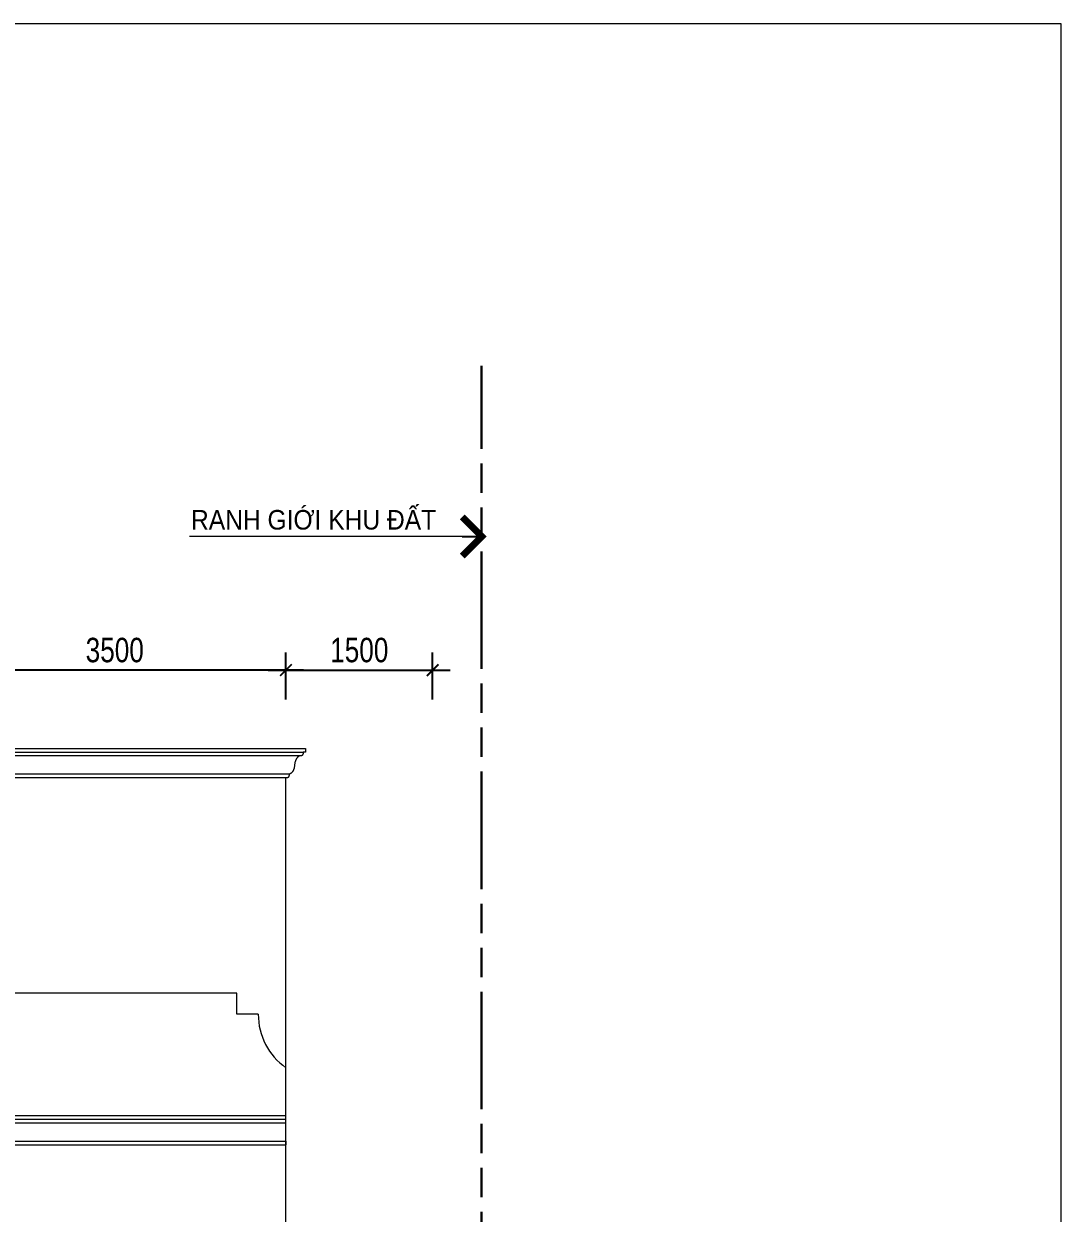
# Model space of a CAD drawing. Header units: millimetres. Extents: x -78046 to 260989, y -99288 to 158505.
# Drawn here: x 250383 to 260989, y 146347 to 158505 of the extents above; entities that cross this region are included whole.
import ezdxf

# ---------------------------------------------------------------- set-up
doc = ezdxf.new("R2010")
doc.units = ezdxf.units.MM
doc.header["$LTSCALE"] = 100
doc.header["$PDMODE"] = 98
doc.linetypes.add('ACAD_ISO09W100', pattern=[45, 24, -3, 6, -3, 6, -3])
doc.layers.get('Defpoints').update_dxf_attribs({"lineweight": 13})
for name, color, linetype, lineweight in [('-HATCH', 8, 'Continuous', 5), ('-LINE1', 7, 'Continuous', 18), ('-TEXT', 7, 'Continuous', 15), ('A72', 9, 'Continuous', 5), ('ranh gioi lo dat', 240, 'ACAD_ISO09W100', 30)]:
    doc.layers.add(name, color=color, linetype=linetype, lineweight=lineweight)
doc.styles.add('AVANH', font='VHAVAN_2.TTF', dxfattribs={"width": 0.8})
doc.styles.add('X-5M-DH-TUM1$0$AVANTH', font='arial.ttf', dxfattribs={"width": 0.9})
doc.styles.add('X-ALL-SECTION$0$ROMANS', font='arial.ttf')
doc.dimstyles.new('C_100A3', dxfattribs={"dimscale": 100, "dimtxt": 2.5, "dimasz": 1.2, "dimexe": 1.8, "dimexo": 0, "dimgap": 0.75, "dimtad": 1, "dimdec": 0, "dimzin": 0, "dimdsep": 46, "dimtxsty": 'AVANH', "dimblk": 'ARCHTICK', "dimcen": 0, "dimdle": 1.8, "dimclrd": 256, "dimclre": 256, "dimclrt": 7, "dimadec": 0, "dimazin": 0, "dimtfac": 0.0001, "dimtdec": 0, "dimtix": 1, "dimtmove": 2, "dimatfit": 3, "dimldrblk": 'ARCHTICK', "dimfxl": 1.8, "dimtolj": 1, "dimtzin": 0, "dimarcsym": 0})
doc.dimstyles.new('X-ALL-SECTION$0$ARROWS', dxfattribs={"dimscale": 100, "dimtxt": 2, "dimasz": 1, "dimexe": 2, "dimexo": 5, "dimgap": 1, "dimtad": 1, "dimdec": 0, "dimzin": 0, "dimdsep": 46, "dimtxsty": 'X-ALL-SECTION$0$ROMANS', "dimblk": 'X-ALL-SECTION$0$ARROWS', "dimcen": 0, "dimclrd": 256, "dimclre": 256, "dimclrt": 256, "dimazin": 0, "dimtfac": 0.5, "dimtdec": 0, "dimtofl": 0, "dimtmove": 2, "dimatfit": 3, "dimldrblk": 'X-ALL-SECTION$0$ARROWS', "dimfxl": 1, "dimtolj": 1, "dimtzin": 0, "dimlwd": -1, "dimlwe": -1, "dimarcsym": 0})

# ---------------------------------------------------------------- blocks, each defined once
blk = doc.blocks.new('X-ALL-SECTION$0$ARROWS')
blk.add_line((-1, 0), (0, 0))
at = {"const_width": 0.35}
blk.add_lwpolyline([(-1, -1), (0, 0), (-1, 1)], dxfattribs=at)
blk = doc.blocks.new('_ARCHTICK')
at = {"const_width": 0.15}
blk.add_lwpolyline([(-0.5, -0.5), (0.5, 0.5)], dxfattribs=at)
blk = doc.blocks.new('*D333')
at = {"layer": 'Defpoints', "lineweight": -2, "transparency": 16777216}
for p, q in [((249563, 151599), (249563, 152078)), ((253063, 151599), (253063, 152078)), ((253243, 151898), (249383, 151898))]:
    blk.add_line(p, q, dxfattribs=at)
at = {"layer": 'Defpoints', "color": 0, "transparency": 16777216}
for p in [(249563, 151898), (249563, 151599), (253063, 151599)]:
    blk.add_point(p, dxfattribs=at)
at = {"layer": 'Defpoints', "lineweight": -2, "transparency": 16777216, "xscale": 120, "yscale": 120, "zscale": 120, "rotation": 180}
blk.add_blockref('_ARCHTICK', (249563, 151898), dxfattribs=at)
at = {"layer": 'Defpoints', "lineweight": -2, "transparency": 16777216, "xscale": 120, "yscale": 120, "zscale": 120}
blk.add_blockref('_ARCHTICK', (253063, 151898), dxfattribs=at)
at = {"layer": 'Defpoints', "color": 7, "transparency": 16777216, "insert": (251313, 152102), "char_height": 250, "attachment_point": 5, "style": 'AVANH'}
blk.add_mtext('\\A1;3500', dxfattribs=at)
blk = doc.blocks.new('*D343')
at = {"layer": 'Defpoints', "lineweight": -2, "transparency": 16777216}
for p, q in [((253063, 151599), (253063, 152078)), ((254563, 151599), (254563, 152078)), ((252883, 151898), (254743, 151898))]:
    blk.add_line(p, q, dxfattribs=at)
at = {"layer": 'Defpoints', "color": 0, "transparency": 16777216}
for p in [(254563, 151898), (253063, 151599), (254563, 151599)]:
    blk.add_point(p, dxfattribs=at)
at = {"layer": 'Defpoints', "lineweight": -2, "transparency": 16777216, "xscale": 120, "yscale": 120, "zscale": 120, "rotation": 180}
blk.add_blockref('_ARCHTICK', (253063, 151898), dxfattribs=at)
at = {"layer": 'Defpoints', "lineweight": -2, "transparency": 16777216, "xscale": 120, "yscale": 120, "zscale": 120}
blk.add_blockref('_ARCHTICK', (254563, 151898), dxfattribs=at)
at = {"layer": 'Defpoints', "color": 7, "transparency": 16777216, "insert": (253813, 152102), "char_height": 250, "attachment_point": 5, "style": 'AVANH'}
blk.add_mtext('\\A1;1500', dxfattribs=at)

msp = doc.modelspace()

# ---------------------------------------------------------------- linework, layer by layer
at = {"layer": '-HATCH'}
for p, q in [((246757.2, 151059.4), (253240.1, 151059.4)), ((253206.9, 151021.9), (246889.5, 151021.9)), ((253096.4, 150834.4), (247550.9, 150834.4)), ((237863.5, 147308.8), (253063.2, 147309.4)), ((237907.9, 147271.3), (253063.2, 147271.9)), ((238029.9, 147083.8), (253063.2, 147084.4))]:
    msp.add_line(p, q, dxfattribs=at)
at = {"layer": '-LINE1', "color": 0, "lineweight": 20}
for p, q in [((249498.2, 151096.9), (253262.2, 151096.9)), ((253074.2, 150796.9), (247683.2, 150796.9)), ((253063.2, 149796.9), (253063.2, 150796.9)), ((253063.2, 136446.6), (253063.2, 150796.9)), ((252560.8, 148596.6), (249563.2, 148596.6)), ((252560.8, 148596.6), (249563.2, 148596.6)), ((252560.8, 148380.7), (252560.8, 148596.6)), ((252780.8, 148380.7), (252560.8, 148380.7)), ((253063.2, 147834.5), (253063.2, 147996.9)), ((253063.2, 147346.9), (253063.2, 147834.5)), ((237863.5, 147346.3), (253063.2, 147346.9)), ((253063.2, 147084.4), (253063.2, 147271.9)), ((238063.2, 147046.3), (253063.2, 147046.9)), ((253063.2, 147084.4), (253063.2, 147046.9)), ((253063.2, 146946.9), (253063.2, 147046.9)), ((253063.2, 146397.5), (253063.2, 146946.9))]:
    msp.add_line(p, q, dxfattribs=at)
at = {"layer": '-LINE1'}
msp.add_lwpolyline([(221089.3, 130289.9), (260989.3, 130289.9), (260989.3, 158504.9), (221089.3, 158504.9)], close=True, dxfattribs=at)
at = {"layer": '-LINE1', "color": 0, "lineweight": 20}
msp.add_lwpolyline([(253262.2, 151096.9), (253262.2, 151059.4), (253240.1, 151059.4), (253240.1, 151057), (253239.9, 151054.5), (253239.7, 151052.1), (253239.4, 151049.7), (253238.9, 151047.4), (253238.4, 151045.1), (253237.8, 151042.9), (253237.1, 151040.7), (253236.4, 151038.6), (253235.5, 151036.6), (253234.6, 151034.7), (253233.6, 151032.9), (253232.6, 151031.2), (253231.5, 151029.7), (253230.3, 151028.3), (253229.1, 151027), (253227.8, 151025.8), (253226.5, 151024.8), (253225.1, 151023.9), (253223.7, 151023.2), (253222.3, 151022.7), (253220.9, 151022.3), (253219.4, 151022), (253218, 151021.9), (253206.9, 151021.9), (253205.2, 151021.5), (253203.5, 151021), (253201.8, 151020.4), (253200.1, 151019.7), (253198.4, 151019), (253196.7, 151018.2), (253195, 151017.3), (253193.4, 151016.3), (253191.7, 151015.2), (253190.1, 151014.1), (253188.5, 151012.9), (253186.9, 151011.6), (253185.4, 151010.3), (253183.8, 151008.9), (253182.3, 151007.4), (253180.8, 151005.8), (253179.4, 151004.2), (253177.9, 151002.5), (253176.5, 151000.7), (253175.1, 150998.9), (253173.8, 150997), (253172.5, 150995.1), (253171.2, 150993), (253169.9, 150991), (253168.7, 150988.8), (253167.5, 150986.7), (253166.4, 150984.4), (253165.2, 150982.1), (253164.2, 150979.8), (253163.1, 150977.4), (253162.1, 150975), (253161.2, 150972.5), (253160.2, 150970), (253159.4, 150967.4), (253158.5, 150964.8), (253157.7, 150962.1), (253157, 150959.5), (253155.6, 150954), (253154.4, 150948.4), (253153.9, 150945.6), (253152.9, 150939.9), (253152.2, 150934.1), (253151.1, 150922.3), (253150.4, 150916.5), (253149.9, 150913.6), (253148.9, 150908), (253147.7, 150902.4), (253146.3, 150896.9), (253145.6, 150894.2), (253144.8, 150891.6), (253143.9, 150889), (253143.1, 150886.4), (253142.1, 150883.9), (253141.2, 150881.4), (253140.2, 150879), (253139.1, 150876.6), (253138.1, 150874.2), (253136.9, 150872), (253135.8, 150869.7), (253134.6, 150867.5), (253133.4, 150865.4), (253132.1, 150863.3), (253130.8, 150861.3), (253129.5, 150859.4), (253128.2, 150857.5), (253126.8, 150855.7), (253125.4, 150853.9), (253123.9, 150852.2), (253122.5, 150850.6), (253121, 150849), (253119.5, 150847.5), (253117.9, 150846.1), (253116.4, 150844.7), (253114.8, 150843.5), (253113.2, 150842.3), (253111.6, 150841.1), (253109.9, 150840.1), (253108.3, 150839.1), (253106.6, 150838.2), (253104.9, 150837.4), (253103.2, 150836.6), (253101.5, 150836), (253099.8, 150835.4), (253098.1, 150834.9), (253096.4, 150834.4), (253096.3, 150832), (253096.2, 150829.5), (253095.9, 150827.1), (253095.6, 150824.7), (253095.2, 150822.4), (253094.7, 150820.1), (253094.1, 150817.9), (253093.4, 150815.7), (253092.6, 150813.6), (253091.8, 150811.6), (253090.9, 150809.7), (253089.9, 150807.9), (253088.8, 150806.2), (253087.7, 150804.7), (253086.5, 150803.3), (253085.3, 150802), (253084, 150800.8), (253082.7, 150799.8), (253081.4, 150798.9), (253080, 150798.2), (253078.6, 150797.7), (253077.1, 150797.3), (253075.7, 150797), (253074.2, 150796.9), (253068.7, 150796.9)], dxfattribs=at)
msp.add_arc((253439.4, 148375.1), 658.6, 179.50812, 235.16836, dxfattribs=at)
at = {"layer": 'ranh gioi lo dat', "ltscale": 0.5}
msp.add_line((255063.2, 133911), (255063.2, 155009.9), dxfattribs=at)

# ---------------------------------------------------------------- texts
at = {"layer": '-TEXT', "color": 2, "style": 'X-5M-DH-TUM1$0$AVANTH', "width": 0.9}
msp.add_text('RANH GIỚI KHU ĐẤT', height=200, dxfattribs=at).set_placement((252092.5, 153335.1))

# ---------------------------------------------------------------- dimensions: what is measured, and where the dimension line sits
at = {"layer": 'Defpoints', "color": 2}
for base, p2, picture, middle in [((249563.2, 151898.1), (249563.2, 151598.9), '*D333', (251313.2, 152102.4)), ((254563.3, 151898.1), (254563.3, 151598.9), '*D343', (253813.3, 152102.4))]:
    dim = msp.add_linear_dim(base=base, p1=(253063.2, 151598.9), p2=p2, dimstyle='C_100A3', dxfattribs=at)
    dim.commit()
    dim.dimension.update_dxf_attribs({"geometry": picture, "text_midpoint": middle})

# ---------------------------------------------------------------- leaders
at = {"layer": 'A72'}
msp.add_leader([(255065.6, 153265.1), (252076.2, 153265.1)], dimstyle='X-ALL-SECTION$0$ARROWS', override={"dimasz": 2, "dimtad": 0}, dxfattribs=at)

doc.saveas('drawing.dxf')
